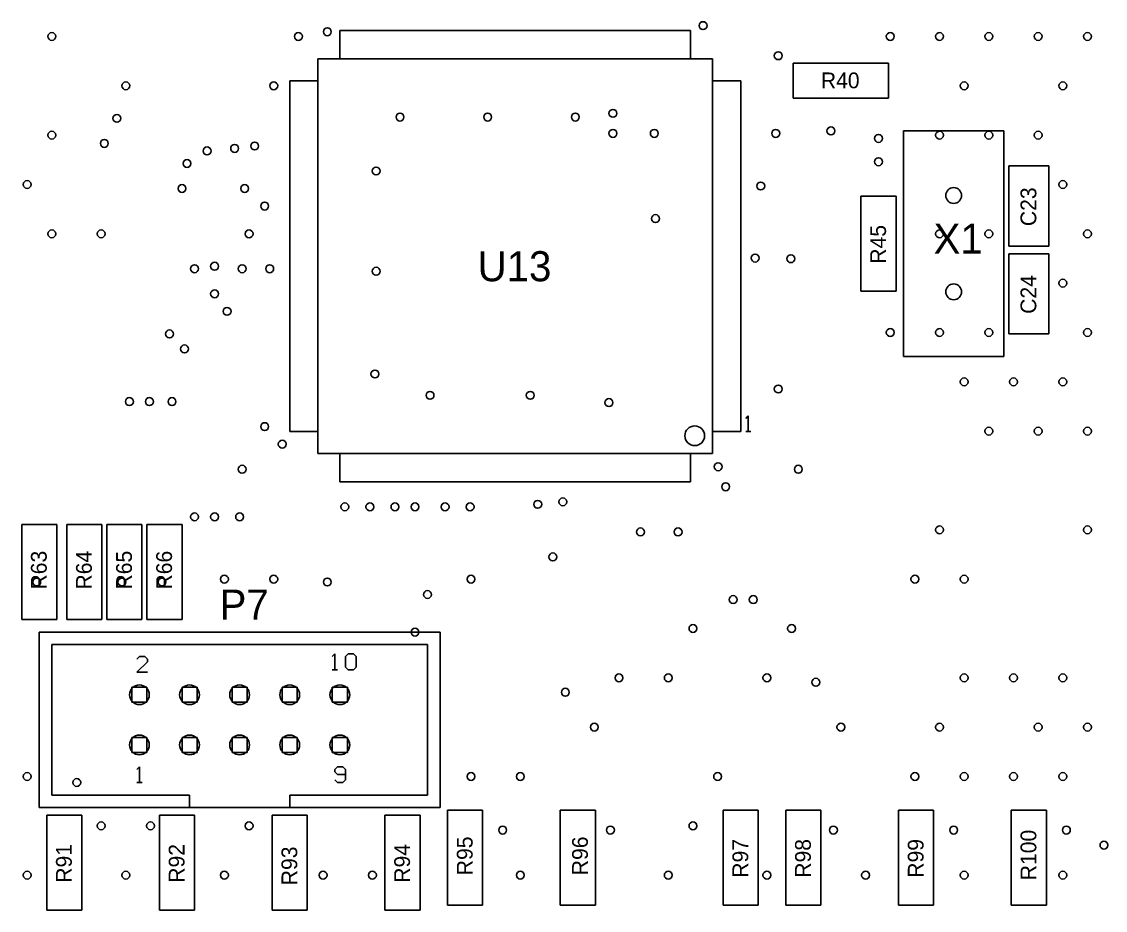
# Model space of a CAD drawing. Header units: millimetres. Extents: x 41 to 259, y 19 to 198.
# Drawn here: x 117.2 to 172.2, y 93.2 to 138.2 of the extents above; entities that cross this region are included whole.
import ezdxf

# ---------------------------------------------------------------- set-up
doc = ezdxf.new("R2010")
doc.units = ezdxf.units.MM
for name, color, linetype in [('Mechanical13', 56, 'Continuous'), ('PadHoleLayer', 156, 'Continuous'), ('ViaHoleLayer', 16, 'Continuous')]:
    doc.layers.add(name, color=color, linetype=linetype)

msp = doc.modelspace()

# ---------------------------------------------------------------- linework, layer by layer
at = {"layer": 'Mechanical13'}
for p, q in [((133.35, 136.365), (133.35, 137.795)), ((133.35, 137.795), (151.13, 137.795)), ((151.13, 136.365), (151.13, 137.795)), ((132.24, 116.365), (132.24, 136.365)), ((132.24, 136.365), (152.24, 136.365)), ((152.24, 116.365), (152.24, 136.365)), ((156.337, 134.366), (156.337, 136.144)), ((156.337, 136.144), (161.163, 136.144)), ((161.163, 134.366), (161.163, 136.144)), ((130.81, 117.475), (130.81, 135.255)), ((130.81, 135.255), (132.24, 135.255)), ((152.24, 135.255), (153.67, 135.255)), ((153.67, 117.475), (153.67, 135.255)), ((156.337, 134.366), (161.163, 134.366)), ((161.925, 121.285), (161.925, 132.715)), ((161.925, 132.715), (167.005, 132.715)), ((167.005, 121.285), (167.005, 132.715)), ((167.259, 126.873), (167.259, 130.937)), ((167.259, 130.937), (169.291, 130.937)), ((169.291, 126.873), (169.291, 130.937)), ((159.766, 129.413), (161.544, 129.413)), ((159.766, 124.587), (159.766, 129.413)), ((161.544, 124.587), (161.544, 129.413)), ((167.259, 126.873), (169.291, 126.873)), ((167.259, 122.428), (167.259, 126.492)), ((167.259, 126.492), (169.291, 126.492)), ((169.291, 122.428), (169.291, 126.492)), ((159.766, 124.587), (161.544, 124.587)), ((167.259, 122.428), (169.291, 122.428)), ((161.925, 121.285), (167.005, 121.285)), ((154.057, 118.275), (153.924, 118.141)), ((154.057, 117.475), (154.057, 118.275)), ((130.81, 117.475), (132.24, 117.475)), ((152.24, 117.475), (152.273, 117.475)), ((152.273, 117.475), (153.67, 117.475)), ((153.924, 117.475), (154.191, 117.475)), ((154.191, 117.475), (154.057, 117.475)), ((132.24, 116.365), (152.24, 116.365)), ((133.35, 114.935), (133.35, 116.332)), ((151.13, 114.935), (151.13, 116.365)), ((133.35, 114.935), (151.13, 114.935)), ((117.221, 107.95), (117.221, 112.776)), ((117.221, 112.776), (118.999, 112.776)), ((118.999, 107.95), (118.999, 112.776)), ((119.507, 107.95), (119.507, 112.776)), ((119.507, 112.776), (121.285, 112.776)), ((121.285, 107.95), (121.285, 112.776)), ((121.539, 107.95), (121.539, 112.776)), ((121.539, 112.776), (123.317, 112.776)), ((123.317, 107.95), (123.317, 112.776)), ((123.571, 107.95), (123.571, 112.776)), ((123.571, 112.776), (125.349, 112.776)), ((125.349, 107.95), (125.349, 112.776)), ((117.221, 107.95), (118.999, 107.95)), ((119.507, 107.95), (121.285, 107.95)), ((121.539, 107.95), (123.317, 107.95)), ((123.571, 107.95), (125.349, 107.95)), ((118.11, 98.425), (118.11, 107.315)), ((118.11, 107.315), (138.43, 107.315)), ((138.43, 98.425), (138.43, 107.315)), ((118.745, 99.06), (118.745, 106.68)), ((118.745, 106.68), (137.795, 106.68)), ((137.795, 99.06), (137.795, 106.68)), ((123.196, 106.083), (123.063, 105.949)), ((123.463, 106.083), (123.196, 106.083)), ((123.596, 105.949), (123.463, 106.083)), ((133.102, 106.21), (132.969, 106.076)), ((133.102, 105.41), (133.102, 106.21)), ((133.635, 106.076), (133.769, 106.21)), ((133.635, 105.543), (133.635, 106.076)), ((133.769, 106.21), (134.035, 106.21)), ((134.035, 106.21), (134.169, 106.076)), ((134.169, 106.076), (134.169, 105.543)), ((123.063, 105.283), (123.596, 105.816)), ((123.596, 105.816), (123.596, 105.949)), ((133.769, 105.41), (133.635, 105.543)), ((134.169, 105.543), (134.035, 105.41)), ((123.596, 105.283), (123.063, 105.283)), ((132.969, 105.41), (133.236, 105.41)), ((133.236, 105.41), (133.102, 105.41)), ((134.035, 105.41), (133.769, 105.41)), ((122.809, 104.521), (123.571, 104.521)), ((122.809, 103.759), (122.809, 104.521)), ((123.571, 103.759), (123.571, 104.521)), ((125.349, 104.521), (126.111, 104.521)), ((125.349, 103.759), (125.349, 104.521)), ((126.111, 103.759), (126.111, 104.521)), ((127.889, 103.759), (127.889, 104.521)), ((127.889, 104.521), (128.651, 104.521)), ((128.651, 103.759), (128.651, 104.521)), ((130.429, 103.759), (130.429, 104.521)), ((130.429, 104.521), (131.191, 104.521)), ((131.191, 103.759), (131.191, 104.521)), ((132.969, 104.521), (133.731, 104.521)), ((132.969, 103.759), (132.969, 104.521)), ((133.731, 103.759), (133.731, 104.521)), ((122.809, 103.759), (123.571, 103.759)), ((125.349, 103.759), (126.111, 103.759)), ((127.889, 103.759), (128.651, 103.759)), ((130.429, 103.759), (131.191, 103.759)), ((132.969, 103.759), (133.731, 103.759)), ((122.809, 101.981), (123.571, 101.981)), ((122.809, 101.219), (122.809, 101.981)), ((123.571, 101.219), (123.571, 101.981)), ((125.349, 101.981), (126.111, 101.981)), ((125.349, 101.219), (125.349, 101.981)), ((126.111, 101.219), (126.111, 101.981)), ((127.889, 101.219), (127.889, 101.981)), ((127.889, 101.981), (128.651, 101.981)), ((128.651, 101.219), (128.651, 101.981)), ((130.429, 101.219), (130.429, 101.981)), ((130.429, 101.981), (131.191, 101.981)), ((131.191, 101.219), (131.191, 101.981)), ((132.969, 101.981), (133.731, 101.981)), ((132.969, 101.219), (132.969, 101.981)), ((133.731, 101.219), (133.731, 101.981)), ((122.809, 101.219), (123.571, 101.219)), ((125.349, 101.219), (126.111, 101.219)), ((127.889, 101.219), (128.651, 101.219)), ((130.429, 101.219), (131.191, 101.219)), ((132.969, 101.219), (133.731, 101.219)), ((123.196, 100.495), (123.063, 100.361)), ((123.196, 99.695), (123.196, 100.495)), ((133.229, 100.495), (133.096, 100.361)), ((133.096, 100.361), (133.096, 100.228)), ((133.096, 100.228), (133.229, 100.095)), ((133.496, 100.495), (133.229, 100.495)), ((133.229, 100.095), (133.629, 100.095)), ((133.629, 100.361), (133.496, 100.495)), ((133.629, 99.828), (133.629, 100.361)), ((123.063, 99.695), (123.33, 99.695)), ((123.33, 99.695), (123.196, 99.695)), ((133.096, 99.828), (133.229, 99.695)), ((133.229, 99.695), (133.496, 99.695)), ((133.496, 99.695), (133.629, 99.828)), ((118.745, 99.06), (125.73, 99.06)), ((125.73, 98.425), (125.73, 99.06)), ((130.81, 98.425), (130.81, 99.06)), ((130.81, 99.06), (137.795, 99.06)), ((118.11, 98.425), (138.43, 98.425)), ((118.491, 93.218), (118.491, 98.044)), ((118.491, 98.044), (120.269, 98.044)), ((120.269, 93.218), (120.269, 98.044)), ((124.206, 93.218), (124.206, 98.044)), ((124.206, 98.044), (125.984, 98.044)), ((125.984, 93.218), (125.984, 98.044)), ((129.921, 93.218), (129.921, 98.044)), ((129.921, 98.044), (131.699, 98.044)), ((131.699, 93.218), (131.699, 98.044)), ((135.636, 93.218), (135.636, 98.044)), ((135.636, 98.044), (137.414, 98.044)), ((137.414, 93.218), (137.414, 98.044)), ((138.811, 93.472), (138.811, 98.298)), ((138.811, 98.298), (140.589, 98.298)), ((140.589, 93.472), (140.589, 98.298)), ((144.526, 93.472), (144.526, 98.298)), ((144.526, 98.298), (146.304, 98.298)), ((146.304, 93.472), (146.304, 98.298)), ((152.781, 93.472), (152.781, 98.298)), ((152.781, 98.298), (154.559, 98.298)), ((154.559, 93.472), (154.559, 98.298)), ((155.956, 93.472), (155.956, 98.298)), ((155.956, 98.298), (157.734, 98.298)), ((157.734, 93.472), (157.734, 98.298)), ((161.671, 93.472), (161.671, 98.298)), ((161.671, 98.298), (163.449, 98.298)), ((163.449, 93.472), (163.449, 98.298)), ((167.386, 93.472), (167.386, 98.298)), ((167.386, 98.298), (169.164, 98.298)), ((169.164, 93.472), (169.164, 98.298)), ((138.811, 93.472), (140.589, 93.472)), ((144.526, 93.472), (146.304, 93.472)), ((152.781, 93.472), (154.559, 93.472)), ((155.956, 93.472), (157.734, 93.472)), ((161.671, 93.472), (163.449, 93.472)), ((167.386, 93.472), (169.164, 93.472)), ((118.491, 93.218), (120.269, 93.218)), ((124.206, 93.218), (125.984, 93.218)), ((129.921, 93.218), (131.699, 93.218)), ((135.636, 93.218), (137.414, 93.218))]:
    msp.add_line(p, q, dxfattribs=at)
msp.add_circle((151.34, 117.265), 0.5, dxfattribs=at)
at = {"layer": 'PadHoleLayer'}
for centre, radius in [((164.465, 129.44), 0.4), ((164.465, 124.56), 0.4), ((123.19, 104.14), 0.5), ((125.73, 104.14), 0.5), ((128.27, 104.14), 0.5), ((130.81, 104.14), 0.5), ((133.35, 104.14), 0.5), ((123.19, 101.6), 0.5), ((125.73, 101.6), 0.5), ((128.27, 101.6), 0.5), ((130.81, 101.6), 0.5), ((133.35, 101.6), 0.5)]:
    msp.add_circle(centre, radius, dxfattribs=at)
at = {"layer": 'ViaHoleLayer'}
for centre in [(132.715, 137.74), (151.765, 138.049), (118.75, 137.5), (131.25, 137.5), (161.25, 137.5), (163.75, 137.5), (166.25, 137.5), (168.75, 137.5), (171.25, 137.5), (155.575, 136.525), (122.5, 135), (130, 135), (165, 135), (170, 135), (122.047, 133.35), (136.398, 133.415), (140.843, 133.415), (145.288, 133.415), (147.193, 133.604), (118.75, 132.5), (147.193, 132.588), (149.29, 132.588), (155.448, 132.588), (158.242, 132.715), (160.655, 132.334), (163.75, 132.5), (166.25, 132.5), (168.75, 132.5), (121.412, 132.08), (126.619, 131.699), (128.016, 131.826), (129.032, 131.949), (160.655, 131.152), (125.603, 131.064), (135.19, 130.683), (117.5, 130), (170, 130), (125.349, 129.794), (128.524, 129.794), (154.686, 129.921), (129.54, 128.905), (149.352, 128.27), (118.75, 127.5), (121.25, 127.5), (128.75, 127.5), (163.75, 127.5), (166.25, 127.5), (171.25, 127.5), (154.402, 126.27), (156.21, 126.238), (125.984, 125.73), (127, 125.857), (128.397, 125.73), (129.794, 125.73), (135.19, 125.603), (170, 125), (127, 124.46), (127.635, 123.571), (124.714, 122.428), (161.25, 122.5), (163.75, 122.5), (166.25, 122.5), (171.25, 122.5), (125.476, 121.666), (135.128, 120.396), (155.575, 119.634), (165, 120), (167.5, 120), (170, 120), (137.922, 119.315), (143.002, 119.315), (122.682, 118.999), (123.698, 118.999), (124.841, 118.999), (146.99, 118.948), (129.54, 117.729), (166.25, 117.5), (168.75, 117.5), (171.25, 117.5), (130.429, 116.84), (128.397, 115.57), (152.527, 115.697), (156.591, 115.57), (152.908, 114.681), (133.604, 113.665), (134.874, 113.665), (136.144, 113.665), (137.16, 113.665), (138.684, 113.665), (139.954, 113.665), (143.383, 113.792), (144.653, 113.919), (125.984, 113.157), (127, 113.157), (128.27, 113.157), (163.75, 112.5), (171.25, 112.5), (148.59, 112.395), (150.495, 112.395), (144.145, 111.125), (117.983, 109.855), (122.301, 109.855), (124.333, 109.855), (127.5, 110), (130, 110), (132.715, 109.855), (140, 110), (162.5, 110), (165, 110), (137.795, 109.22), (153.289, 108.966), (154.305, 108.966), (151.25, 107.5), (156.25, 107.5), (137.16, 107.315), (147.5, 105), (150, 105), (155, 105), (157.48, 104.775), (165, 105), (167.5, 105), (170, 105), (144.78, 104.267), (146.25, 102.5), (158.75, 102.5), (163.75, 102.5), (168.75, 102.5), (171.25, 102.5), (117.5, 100), (140, 100), (142.5, 100), (152.5, 100), (162.5, 100), (165, 100), (167.5, 100), (170, 100), (120.015, 99.695), (121.25, 97.5), (123.75, 97.5), (128.75, 97.5), (141.605, 97.282), (147.066, 97.282), (151.25, 97.5), (158.369, 97.282), (164.465, 97.282), (170.18, 97.282), (172.085, 96.52), (117.5, 95), (122.5, 95), (127.5, 95), (132.5, 95), (135, 95), (142.5, 95), (150, 95), (155, 95), (160, 95), (165, 95), (170, 95)]:
    msp.add_circle(centre, 0.2, dxfattribs=at)

# ---------------------------------------------------------------- texts
at = {"layer": 'Mechanical13'}
for s, height, p in [('R40', 0.8, (157.734, 134.874)), ('X1', 1.524, (163.449, 126.492)), ('U13', 1.524, (140.335, 125.095)), ('P7', 1.524, (127.254, 107.95))]:
    msp.add_text(s, height=height, dxfattribs=at).set_placement(p)
for s, p in [('C23', (168.656, 127.889)), ('R45', (161.036, 125.984)), ('C24', (168.656, 123.444)), ('R63', (118.491, 109.474)), ('R64', (120.777, 109.474)), ('R65', (122.809, 109.474)), ('R66', (124.841, 109.474)), ('R100', (168.656, 94.742)), ('R95', (140.081, 94.996)), ('R96', (145.923, 94.996)), ('R97', (154.051, 94.869)), ('R98', (157.226, 94.869)), ('R99', (162.941, 94.869)), ('R91', (119.761, 94.615)), ('R92', (125.476, 94.615)), ('R93', (131.191, 94.488)), ('R94', (136.906, 94.615))]:
    msp.add_text(s, height=0.8, rotation=90, dxfattribs=at).set_placement(p)

doc.saveas('drawing.dxf')
